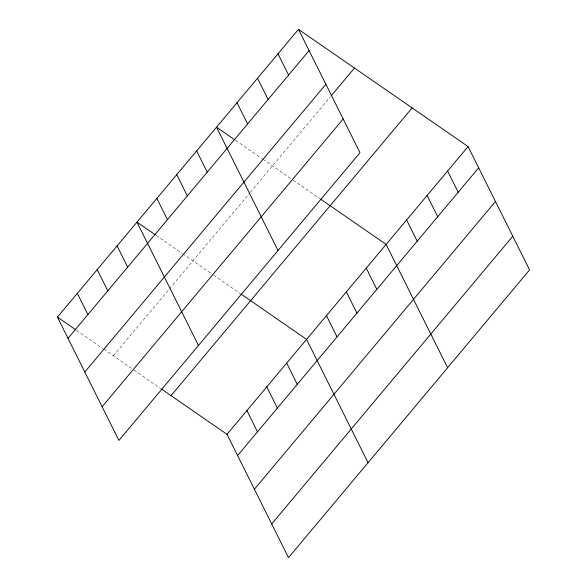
<?xml version="1.0" encoding="UTF-8"?>
<svg xmlns="http://www.w3.org/2000/svg" width="587" height="587" viewBox="0 0 587 587"><rect width="100%" height="100%" fill="white"/><g stroke="black" fill="none" stroke-linecap="round" stroke-linejoin="round"><path stroke-width="0.44" stroke-dasharray="2.94 2.2" d="M113.386 355.788L249.688 193.101M250.267 192.404L330.459 96.686M235.68 140.418L262.191 158.747M262.925 159.253L291.717 179.16M293.199 180.18L319.812 198.575M156.127 235.38L181.897 253.195M182.63 253.701L212.164 274.114M213.646 275.134L240.259 293.529M76.567 330.334L103.077 348.656M103.818 349.17L132.611 369.069M134.085 370.096L160.699 388.491"/><path stroke-width="0.88" d="M298.497 29.35L359.985 152.671L118.912 440.419L57.423 317.097L298.497 29.35L468.088 146.581L529.577 269.903L288.503 557.65L227.015 434.329L161.44 388.998M68.004 338.332L309.085 50.577M84.807 372.019L325.88 84.271M331.633 95.292L354.467 68.033M102.109 406.732L343.19 118.978M171.052 395.645L412.125 107.891M227.015 434.329L468.088 146.581M237.603 455.556L478.676 167.809M254.398 489.25L495.472 201.495M271.7 523.956L512.781 236.209M234.939 139.911L216.53 127.188L278.018 250.502M320.553 199.088L386.129 244.412L447.61 367.733M155.386 234.866L136.976 222.143L198.465 345.464M240.993 294.043L306.568 339.374L368.056 462.695M57.423 317.097L75.833 329.828M447.602 171.037L458.183 192.265M427.109 195.5L437.697 216.728M406.615 219.956L417.203 241.184M278.011 53.806L288.591 75.041M366.237 268.156L376.825 289.384M257.517 78.269L268.098 99.496M346.345 291.893L356.933 313.12M237.023 102.725L247.611 123.952M326.46 315.63L337.041 336.865M196.645 150.925L207.226 172.152M286.683 363.111L297.264 384.338M176.753 174.662L187.341 195.889M266.792 386.848L277.38 408.082M156.868 198.406L167.449 219.633M246.907 410.592L257.488 431.819M117.092 245.88L127.672 267.114M97.2 269.624L107.788 290.851M77.308 293.361L87.896 314.588"/></g></svg>
